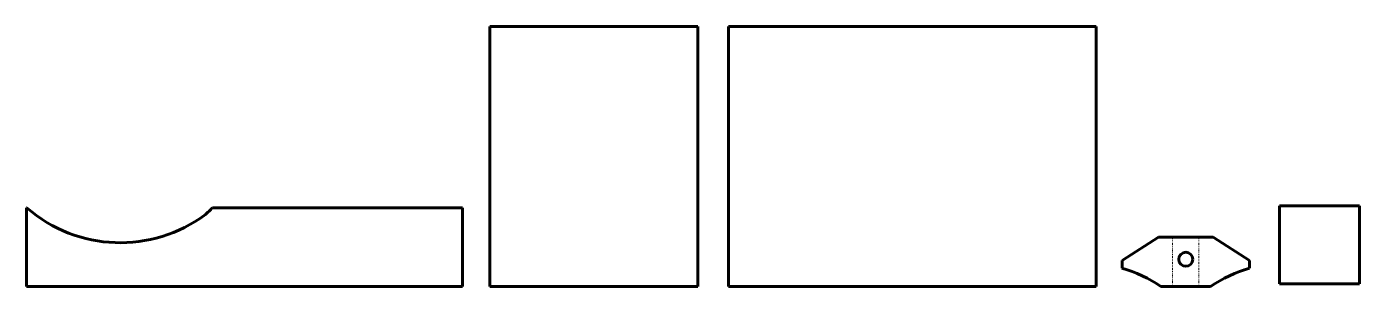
# Model space of a CAD drawing. Header units: millimetres. Extents: x 0 to 2564, y 0 to 500.
import ezdxf

# ---------------------------------------------------------------- set-up
doc = ezdxf.new("R2010")
doc.units = ezdxf.units.MM
doc.linetypes.add('K5LT_BASIC', pattern=[0])
doc.linetypes.add('K5LT_CHAIN_LINE_WITH_2_POINTS', pattern=[12, 4, -2, 1, -2, 1, -2])

msp = doc.modelspace()

# ---------------------------------------------------------------- linework, layer by layer
at = {"color": 150, "linetype": 'K5LT_BASIC', "lineweight": 60, "true_color": 0x0080ff}
for p, q in [((1291, 500), (891, 500)), ((891, 500), (891, 0)), ((1291, 0), (1291, 500)), ((1350, 500), (1350, 0)), ((2057.3, 500), (1350, 500)), ((2057.3, 500), (2057.3, 0)), ((2563.9, 155), (2410, 155)), ((2410, 155), (2410, 5)), ((2563.9, 155), (2563.9, 5)), ((0, 151), (0.5, 151)), ((0, 0), (0, 151)), ((357.5, 151), (369.4, 151)), ((369.4, 151), (374.2, 151)), ((374.2, 151), (838.2, 151)), ((838.2, 0), (838.2, 151)), ((2107.3, 50), (2177.3, 95)), ((2194.3, 95), (2177.3, 95)), ((2215, 95), (2194.3, 95)), ((2245, 95), (2215, 95)), ((2265.7, 95), (2245, 95)), ((2282.7, 95), (2265.7, 95)), ((2282.7, 95), (2352.7, 50)), ((2107.3, 50), (2107.3, 35)), ((2352.7, 50), (2352.7, 35)), ((344, 0), (374.2, 0)), ((374.2, 0), (838.2, 0)), ((891, 0), (1291, 0)), ((2057.3, 0), (1350, 0)), ((2194.3, 0), (2182.3, 0)), ((2215, 0), (2194.3, 0)), ((2245, 0), (2215, 0)), ((2265.7, 0), (2245, 0)), ((2277.7, 0), (2265.7, 0)), ((2563.9, 5), (2410, 5)), ((0, 0), (344, 0))]:
    msp.add_line(p, q, dxfattribs=at)
at = {"color": 7, "linetype": 'K5LT_CHAIN_LINE_WITH_2_POINTS', "lineweight": 18}
for p, q in [((2204.6, 95), (2204.6, 0)), ((2255.4, 95), (2255.4, 0))]:
    msp.add_line(p, q, dxfattribs=at)
at = {"color": 150, "linetype": 'K5LT_BASIC', "lineweight": 60, "true_color": 0x0080ff}
msp.add_circle((2230, 52.1), 13.5, dxfattribs=at)
for centre, start, end in [((180, 358), 229.0668, 306.7654), ((2030.2, -227.9), 56.2965, 73.6698), ((2429.8, -227.9), 106.3302, 123.7035)]:
    msp.add_arc(centre, 274, start, end, dxfattribs=at)
msp.add_open_spline([(357.5, 151), (357.3, 150.8), (356.9, 150.5), (356.2, 149.9), (355.5, 149.3), (354.3, 148.3), (352.6, 146.6), (350.1, 144.3), (347.2, 141.5), (345.1, 139.6), (344, 138.5)], degree=3, knots=[0, 0, 0, 0, 0.342717, 0.685434, 1.14239, 1.599346, 2.740289, 4.283015, 5.973116, 8, 8, 8, 8], dxfattribs=at)

doc.saveas('drawing.dxf')
